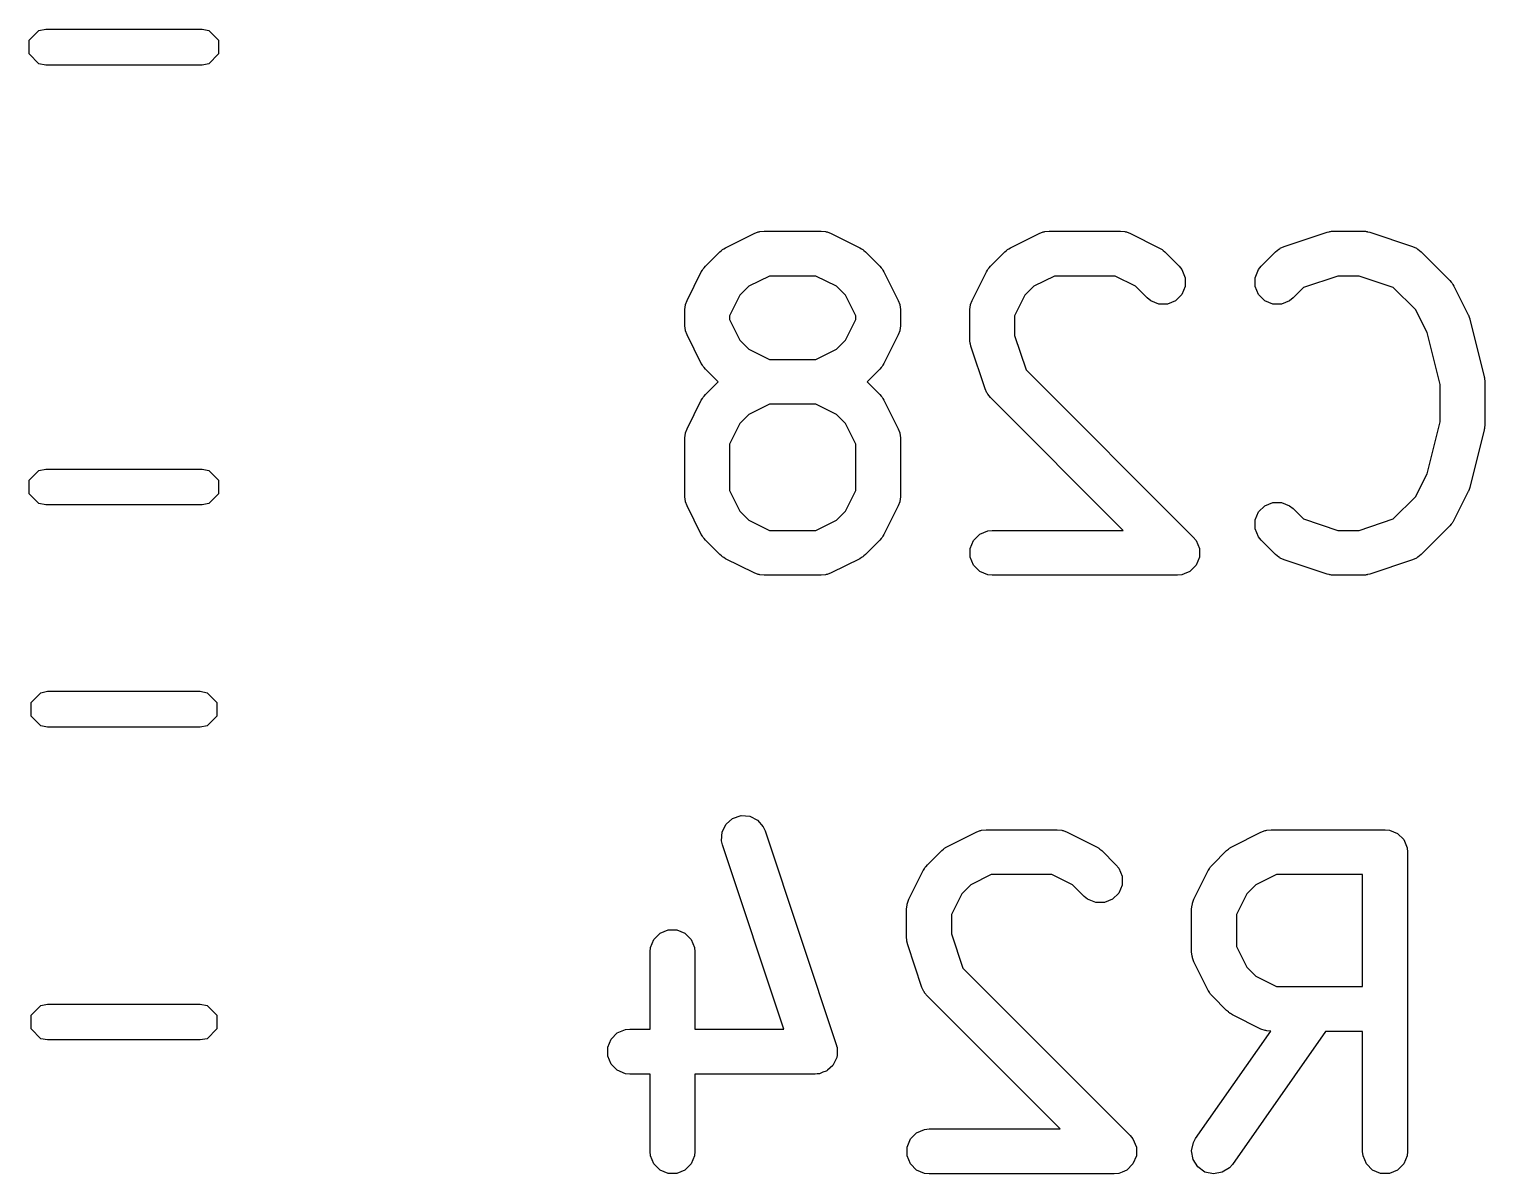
# Model space of a CAD drawing. Header units: inches. Extents: x 1.47 to 5.17, y -6.85 to -1.2.
# Drawn here: x 2.558 to 2.7495, y -6.0211 to -5.8705 of the extents above; entities that cross this region are included whole.
import ezdxf

# ---------------------------------------------------------------- set-up
doc = ezdxf.new("R2010")
doc.units = ezdxf.units.IN
doc.header["$MEASUREMENT"] = 0
doc.layers.add('B.Silkscreen', color=31, linetype='CONTINUOUS', true_color=0xe8b2a7)

msp = doc.modelspace()

# ---------------------------------------------------------------- linework, layer by layer
at = {"layer": 'B.Silkscreen', "linetype": 'CONTINUOUS'}
for p, q in [((2.55797, -5.87193), (2.55924, -5.87065)), ((2.55797, -5.87374), (2.55797, -5.87193)), ((2.55924, -5.87065), (2.56015, -5.87047)), ((2.56015, -5.87047), (2.58072, -5.87047)), ((2.58072, -5.87047), (2.58162, -5.87065)), ((2.58162, -5.87065), (2.5829, -5.87193)), ((2.5829, -5.87193), (2.5829, -5.87374)), ((2.55924, -5.87502), (2.55797, -5.87374)), ((2.5829, -5.87374), (2.58162, -5.87502)), ((2.56015, -5.8752), (2.55924, -5.87502)), ((2.58072, -5.8752), (2.56015, -5.8752)), ((2.58162, -5.87502), (2.58072, -5.8752)), ((2.6496, -5.89923), (2.65335, -5.89735)), ((2.65335, -5.89735), (2.65389, -5.89714)), ((2.65389, -5.89714), (2.65399, -5.89714)), ((2.65399, -5.89714), (2.65409, -5.8971)), ((2.65409, -5.8971), (2.65467, -5.89704)), ((2.65467, -5.89704), (2.66217, -5.89704)), ((2.66217, -5.89704), (2.66274, -5.8971)), ((2.66274, -5.8971), (2.66284, -5.89714)), ((2.66284, -5.89714), (2.66295, -5.89714)), ((2.66295, -5.89714), (2.66349, -5.89735)), ((2.66349, -5.89735), (2.66724, -5.89923)), ((2.68709, -5.89923), (2.69084, -5.89735)), ((2.69084, -5.89735), (2.69138, -5.89714)), ((2.69138, -5.89714), (2.69149, -5.89714)), ((2.69149, -5.89714), (2.69159, -5.8971)), ((2.69159, -5.8971), (2.69216, -5.89704)), ((2.69216, -5.89704), (2.70154, -5.89704)), ((2.70154, -5.89704), (2.70211, -5.8971)), ((2.70211, -5.8971), (2.70221, -5.89714)), ((2.70221, -5.89714), (2.70232, -5.89714)), ((2.70232, -5.89714), (2.70286, -5.89735)), ((2.70286, -5.89735), (2.70661, -5.89923)), ((2.7231, -5.89907), (2.72872, -5.89719)), ((2.72872, -5.89719), (2.72901, -5.89713)), ((2.72901, -5.89713), (2.72908, -5.8971)), ((2.72908, -5.8971), (2.72919, -5.89709)), ((2.72919, -5.89709), (2.72929, -5.89706)), ((2.72929, -5.89706), (2.72937, -5.89707)), ((2.72937, -5.89707), (2.72966, -5.89704)), ((2.72966, -5.89704), (2.73341, -5.89704)), ((2.73341, -5.89704), (2.7337, -5.89707)), ((2.7337, -5.89707), (2.73378, -5.89706)), ((2.73378, -5.89706), (2.73388, -5.89709)), ((2.73388, -5.89709), (2.73398, -5.8971)), ((2.73398, -5.8971), (2.73406, -5.89713)), ((2.73406, -5.89713), (2.73434, -5.89719)), ((2.73434, -5.89719), (2.73997, -5.89907)), ((2.64696, -5.90165), (2.64883, -5.89978)), ((2.64883, -5.89978), (2.64906, -5.89959)), ((2.64906, -5.89959), (2.64911, -5.89953)), ((2.64911, -5.89953), (2.6492, -5.89948)), ((2.6492, -5.89948), (2.64928, -5.89941)), ((2.64928, -5.89941), (2.64935, -5.89938)), ((2.64935, -5.89938), (2.6496, -5.89923)), ((2.66724, -5.89923), (2.66749, -5.89938)), ((2.66749, -5.89938), (2.66756, -5.89941)), ((2.66756, -5.89941), (2.66764, -5.89948)), ((2.66764, -5.89948), (2.66773, -5.89953)), ((2.66773, -5.89953), (2.66778, -5.89959)), ((2.66778, -5.89959), (2.668, -5.89978)), ((2.668, -5.89978), (2.66988, -5.90165)), ((2.68445, -5.90165), (2.68633, -5.89978)), ((2.68633, -5.89978), (2.68655, -5.89959)), ((2.68655, -5.89959), (2.6866, -5.89953)), ((2.6866, -5.89953), (2.68669, -5.89948)), ((2.68669, -5.89948), (2.68677, -5.89941)), ((2.68677, -5.89941), (2.68685, -5.89938)), ((2.68685, -5.89938), (2.68709, -5.89923)), ((2.70661, -5.89923), (2.70686, -5.89938)), ((2.70686, -5.89938), (2.70693, -5.89941)), ((2.70693, -5.89941), (2.70701, -5.89948)), ((2.70701, -5.89948), (2.7071, -5.89953)), ((2.7071, -5.89953), (2.70715, -5.89959)), ((2.70715, -5.89959), (2.70737, -5.89978)), ((2.70737, -5.89978), (2.70925, -5.90165)), ((2.72007, -5.90165), (2.72195, -5.89978)), ((2.72195, -5.89978), (2.72239, -5.89941)), ((2.72239, -5.89941), (2.72249, -5.89937)), ((2.72249, -5.89937), (2.72257, -5.8993)), ((2.72257, -5.8993), (2.7231, -5.89907)), ((2.73997, -5.89907), (2.74049, -5.8993)), ((2.74049, -5.8993), (2.74057, -5.89937)), ((2.74057, -5.89937), (2.74067, -5.89941)), ((2.74067, -5.89941), (2.74112, -5.89978)), ((2.74112, -5.89978), (2.74487, -5.90353)), ((2.64453, -5.90617), (2.6464, -5.90242)), ((2.6464, -5.90242), (2.64656, -5.90217)), ((2.64656, -5.90217), (2.64659, -5.9021)), ((2.64659, -5.9021), (2.64666, -5.90202)), ((2.64666, -5.90202), (2.64671, -5.90193)), ((2.64671, -5.90193), (2.64677, -5.90188)), ((2.64677, -5.90188), (2.64696, -5.90165)), ((2.66988, -5.90165), (2.67007, -5.90188)), ((2.67007, -5.90188), (2.67012, -5.90193)), ((2.67012, -5.90193), (2.67018, -5.90202)), ((2.67018, -5.90202), (2.67025, -5.9021)), ((2.67025, -5.9021), (2.67028, -5.90217)), ((2.67028, -5.90217), (2.67043, -5.90242)), ((2.67043, -5.90242), (2.67231, -5.90617)), ((2.68202, -5.90617), (2.6839, -5.90242)), ((2.6839, -5.90242), (2.68405, -5.90217)), ((2.68405, -5.90217), (2.68408, -5.9021)), ((2.68408, -5.9021), (2.68415, -5.90202)), ((2.68415, -5.90202), (2.68421, -5.90193)), ((2.68421, -5.90193), (2.68427, -5.90188)), ((2.68427, -5.90188), (2.68445, -5.90165)), ((2.70925, -5.90165), (2.70962, -5.9021)), ((2.70962, -5.9021), (2.71006, -5.90317)), ((2.71926, -5.90317), (2.7197, -5.9021)), ((2.7197, -5.9021), (2.72007, -5.90165)), ((2.65267, -5.90429), (2.65147, -5.90549)), ((2.65537, -5.90295), (2.65267, -5.90429)), ((2.66147, -5.90295), (2.65537, -5.90295)), ((2.66417, -5.90429), (2.66147, -5.90295)), ((2.66536, -5.90549), (2.66417, -5.90429)), ((2.69016, -5.90429), (2.68897, -5.90549)), ((2.69286, -5.90295), (2.69016, -5.90429)), ((2.70084, -5.90295), (2.69286, -5.90295)), ((2.70354, -5.90429), (2.70084, -5.90295)), ((2.70507, -5.90583), (2.70354, -5.90429)), ((2.71006, -5.90432), (2.70962, -5.90538)), ((2.71006, -5.90317), (2.71006, -5.90432)), ((2.71926, -5.90432), (2.71926, -5.90317)), ((2.7197, -5.90538), (2.71926, -5.90432)), ((2.72563, -5.90445), (2.72425, -5.90583)), ((2.73014, -5.90295), (2.72563, -5.90445)), ((2.73293, -5.90295), (2.73014, -5.90295)), ((2.73744, -5.90445), (2.73293, -5.90295)), ((2.74036, -5.90737), (2.73744, -5.90445)), ((2.74487, -5.90353), (2.74506, -5.90376)), ((2.74506, -5.90376), (2.74511, -5.90381)), ((2.74511, -5.90381), (2.74517, -5.9039)), ((2.74517, -5.9039), (2.74524, -5.90398)), ((2.74524, -5.90398), (2.74527, -5.90405)), ((2.74527, -5.90405), (2.74542, -5.9043)), ((2.74542, -5.9043), (2.7473, -5.90805)), ((2.64432, -5.90671), (2.64453, -5.90617)), ((2.65147, -5.90549), (2.65012, -5.90819)), ((2.66671, -5.90819), (2.66536, -5.90549)), ((2.67231, -5.90617), (2.67251, -5.90671)), ((2.68182, -5.90671), (2.68202, -5.90617)), ((2.68897, -5.90549), (2.68762, -5.90819)), ((2.70552, -5.9062), (2.70507, -5.90583)), ((2.70659, -5.90664), (2.70552, -5.9062)), ((2.7088, -5.9062), (2.70774, -5.90664)), ((2.70962, -5.90538), (2.7088, -5.9062)), ((2.72052, -5.9062), (2.7197, -5.90538)), ((2.72158, -5.90664), (2.72052, -5.9062)), ((2.7238, -5.9062), (2.72274, -5.90664)), ((2.72425, -5.90583), (2.7238, -5.9062)), ((2.64422, -5.90749), (2.64427, -5.90692)), ((2.64422, -5.90937), (2.64422, -5.90749)), ((2.64427, -5.90692), (2.64431, -5.90682)), ((2.64431, -5.90682), (2.64432, -5.90671)), ((2.65012, -5.90819), (2.65012, -5.90867)), ((2.66671, -5.90867), (2.66671, -5.90819)), ((2.67251, -5.90671), (2.67252, -5.90682)), ((2.67252, -5.90682), (2.67256, -5.90692)), ((2.67256, -5.90692), (2.67262, -5.90749)), ((2.67262, -5.90749), (2.67262, -5.90937)), ((2.68171, -5.90749), (2.68177, -5.90692)), ((2.68171, -5.91124), (2.68171, -5.90749)), ((2.68177, -5.90692), (2.68181, -5.90682)), ((2.68181, -5.90682), (2.68182, -5.90671)), ((2.68762, -5.90819), (2.68762, -5.91076)), ((2.70774, -5.90664), (2.70659, -5.90664)), ((2.72274, -5.90664), (2.72158, -5.90664)), ((2.74187, -5.9104), (2.74036, -5.90737)), ((2.7473, -5.90805), (2.74731, -5.90809)), ((2.74731, -5.90809), (2.74733, -5.90811)), ((2.74733, -5.90811), (2.74741, -5.90835)), ((2.74741, -5.90835), (2.7475, -5.90859)), ((2.64427, -5.90994), (2.64422, -5.90937)), ((2.64431, -5.91004), (2.64427, -5.90994)), ((2.64432, -5.91015), (2.64431, -5.91004)), ((2.64453, -5.91069), (2.64432, -5.91015)), ((2.65012, -5.90867), (2.65147, -5.91137)), ((2.66536, -5.91137), (2.66671, -5.90867)), ((2.67251, -5.91015), (2.67231, -5.91069)), ((2.67252, -5.91004), (2.67251, -5.91015)), ((2.67256, -5.90994), (2.67252, -5.91004)), ((2.67262, -5.90937), (2.67256, -5.90994)), ((2.7475, -5.90859), (2.74751, -5.90861)), ((2.74751, -5.90861), (2.74752, -5.90865)), ((2.74752, -5.90865), (2.7494, -5.91615)), ((2.6464, -5.91444), (2.64453, -5.91069)), ((2.65147, -5.91137), (2.65267, -5.91256)), ((2.66417, -5.91256), (2.66536, -5.91137)), ((2.67231, -5.91069), (2.67043, -5.91444)), ((2.68174, -5.91153), (2.68171, -5.91124)), ((2.68173, -5.91161), (2.68174, -5.91153)), ((2.68176, -5.91171), (2.68173, -5.91161)), ((2.68177, -5.91182), (2.68176, -5.91171)), ((2.6818, -5.91189), (2.68177, -5.91182)), ((2.68186, -5.91218), (2.6818, -5.91189)), ((2.68374, -5.9178), (2.68186, -5.91218)), ((2.68762, -5.91076), (2.68912, -5.91527)), ((2.74358, -5.91723), (2.74187, -5.9104)), ((2.65267, -5.91256), (2.65537, -5.91391)), ((2.65537, -5.91391), (2.66147, -5.91391)), ((2.66147, -5.91391), (2.66417, -5.91256)), ((2.64656, -5.91468), (2.6464, -5.91444)), ((2.64659, -5.91476), (2.64656, -5.91468)), ((2.64666, -5.91484), (2.64659, -5.91476)), ((2.64671, -5.91493), (2.64666, -5.91484)), ((2.64677, -5.91498), (2.64671, -5.91493)), ((2.64696, -5.9152), (2.64677, -5.91498)), ((2.64862, -5.91687), (2.64696, -5.9152)), ((2.66988, -5.9152), (2.66822, -5.91687)), ((2.67007, -5.91498), (2.66988, -5.9152)), ((2.67012, -5.91493), (2.67007, -5.91498)), ((2.67018, -5.91484), (2.67012, -5.91493)), ((2.67025, -5.91476), (2.67018, -5.91484)), ((2.67028, -5.91468), (2.67025, -5.91476)), ((2.67043, -5.91444), (2.67028, -5.91468)), ((2.68912, -5.91527), (2.71112, -5.93728)), ((2.64696, -5.91853), (2.64862, -5.91687)), ((2.66822, -5.91687), (2.66988, -5.91853)), ((2.68397, -5.91833), (2.68374, -5.9178)), ((2.74358, -5.92213), (2.74358, -5.91723)), ((2.7494, -5.91615), (2.74941, -5.91625)), ((2.74941, -5.91625), (2.74943, -5.91629)), ((2.74943, -5.91629), (2.74945, -5.91651)), ((2.74945, -5.91651), (2.74948, -5.91672)), ((2.74948, -5.91672), (2.74947, -5.91677)), ((2.74947, -5.91677), (2.74948, -5.91687)), ((2.74948, -5.91687), (2.74948, -5.92249)), ((2.64453, -5.92304), (2.6464, -5.91929)), ((2.6464, -5.91929), (2.64656, -5.91905)), ((2.64656, -5.91905), (2.64659, -5.91897)), ((2.64659, -5.91897), (2.64666, -5.91889)), ((2.64666, -5.91889), (2.64671, -5.9188)), ((2.64671, -5.9188), (2.64677, -5.91875)), ((2.64677, -5.91875), (2.64696, -5.91853)), ((2.65537, -5.91982), (2.65267, -5.92117)), ((2.66147, -5.91982), (2.65537, -5.91982)), ((2.66417, -5.92117), (2.66147, -5.91982)), ((2.66988, -5.91853), (2.67007, -5.91875)), ((2.67007, -5.91875), (2.67012, -5.9188)), ((2.67012, -5.9188), (2.67018, -5.91889)), ((2.67018, -5.91889), (2.67025, -5.91897)), ((2.67025, -5.91897), (2.67028, -5.91905)), ((2.67028, -5.91905), (2.67043, -5.91929)), ((2.67043, -5.91929), (2.67231, -5.92304)), ((2.68404, -5.91841), (2.68397, -5.91833)), ((2.68408, -5.91851), (2.68404, -5.91841)), ((2.68445, -5.91895), (2.68408, -5.91851)), ((2.70191, -5.93641), (2.68445, -5.91895)), ((2.65267, -5.92117), (2.65147, -5.92236)), ((2.66536, -5.92236), (2.66417, -5.92117)), ((2.64431, -5.92369), (2.64432, -5.92358)), ((2.64432, -5.92358), (2.64453, -5.92304)), ((2.65147, -5.92236), (2.65012, -5.92506)), ((2.66671, -5.92506), (2.66536, -5.92236)), ((2.67231, -5.92304), (2.67251, -5.92358)), ((2.67251, -5.92358), (2.67252, -5.92369)), ((2.74187, -5.92896), (2.74358, -5.92213)), ((2.7494, -5.92321), (2.74752, -5.93071)), ((2.74941, -5.92311), (2.7494, -5.92321)), ((2.74943, -5.92307), (2.74941, -5.92311)), ((2.74945, -5.92285), (2.74943, -5.92307)), ((2.74948, -5.92263), (2.74945, -5.92285)), ((2.74948, -5.92249), (2.74947, -5.92259)), ((2.74947, -5.92259), (2.74948, -5.92263)), ((2.64422, -5.92436), (2.64427, -5.92379)), ((2.64422, -5.93186), (2.64422, -5.92436)), ((2.64427, -5.92379), (2.64431, -5.92369)), ((2.65012, -5.92506), (2.65012, -5.93117)), ((2.66671, -5.93117), (2.66671, -5.92506)), ((2.67252, -5.92369), (2.67256, -5.92379)), ((2.67256, -5.92379), (2.67262, -5.92436)), ((2.67262, -5.92436), (2.67262, -5.93186)), ((2.55797, -5.9298), (2.55924, -5.92853)), ((2.55924, -5.92853), (2.56015, -5.92835)), ((2.56015, -5.92835), (2.58072, -5.92835)), ((2.58072, -5.92835), (2.58162, -5.92853)), ((2.58162, -5.92853), (2.5829, -5.9298)), ((2.74036, -5.93199), (2.74187, -5.92896)), ((2.55797, -5.93161), (2.55797, -5.9298)), ((2.5829, -5.9298), (2.5829, -5.93161)), ((2.65012, -5.93117), (2.65147, -5.93386)), ((2.66536, -5.93386), (2.66671, -5.93117)), ((2.7473, -5.93131), (2.74542, -5.93506)), ((2.74731, -5.93127), (2.7473, -5.93131)), ((2.74733, -5.93125), (2.74731, -5.93127)), ((2.74741, -5.93101), (2.74733, -5.93125)), ((2.7475, -5.93077), (2.74741, -5.93101)), ((2.74751, -5.93075), (2.7475, -5.93077)), ((2.74752, -5.93071), (2.74751, -5.93075)), ((2.55924, -5.93289), (2.55797, -5.93161)), ((2.56015, -5.93307), (2.55924, -5.93289)), ((2.58072, -5.93307), (2.56015, -5.93307)), ((2.58162, -5.93289), (2.58072, -5.93307)), ((2.5829, -5.93161), (2.58162, -5.93289)), ((2.64427, -5.93244), (2.64422, -5.93186)), ((2.64431, -5.93254), (2.64427, -5.93244)), ((2.64432, -5.93264), (2.64431, -5.93254)), ((2.64453, -5.93318), (2.64432, -5.93264)), ((2.6464, -5.93693), (2.64453, -5.93318)), ((2.67231, -5.93318), (2.67043, -5.93693)), ((2.67251, -5.93264), (2.67231, -5.93318)), ((2.67252, -5.93254), (2.67251, -5.93264)), ((2.67256, -5.93244), (2.67252, -5.93254)), ((2.67262, -5.93186), (2.67256, -5.93244)), ((2.7197, -5.93397), (2.72052, -5.93316)), ((2.72052, -5.93316), (2.72158, -5.93272)), ((2.72158, -5.93272), (2.72274, -5.93272)), ((2.72274, -5.93272), (2.7238, -5.93316)), ((2.7238, -5.93316), (2.72425, -5.93353)), ((2.73744, -5.93491), (2.74036, -5.93199)), ((2.65147, -5.93386), (2.65267, -5.93506)), ((2.65267, -5.93506), (2.65537, -5.93641)), ((2.66147, -5.93641), (2.66417, -5.93506)), ((2.66417, -5.93506), (2.66536, -5.93386)), ((2.71926, -5.93504), (2.7197, -5.93397)), ((2.71926, -5.93619), (2.71926, -5.93504)), ((2.72425, -5.93353), (2.72563, -5.93491)), ((2.72563, -5.93491), (2.73014, -5.93641)), ((2.73293, -5.93641), (2.73744, -5.93491)), ((2.74542, -5.93506), (2.74527, -5.93531)), ((2.64656, -5.93718), (2.6464, -5.93693)), ((2.65537, -5.93641), (2.66147, -5.93641)), ((2.67043, -5.93693), (2.67028, -5.93718)), ((2.68221, -5.93772), (2.68302, -5.93691)), ((2.68302, -5.93691), (2.68409, -5.93647)), ((2.68409, -5.93647), (2.68466, -5.93641)), ((2.68466, -5.93641), (2.70191, -5.93641)), ((2.7197, -5.93725), (2.71926, -5.93619)), ((2.73014, -5.93641), (2.73293, -5.93641)), ((2.74487, -5.93583), (2.74112, -5.93958)), ((2.74506, -5.9356), (2.74487, -5.93583)), ((2.74511, -5.93555), (2.74506, -5.9356)), ((2.74517, -5.93546), (2.74511, -5.93555)), ((2.74524, -5.93538), (2.74517, -5.93546)), ((2.74527, -5.93531), (2.74524, -5.93538)), ((2.64659, -5.93725), (2.64656, -5.93718)), ((2.64666, -5.93733), (2.64659, -5.93725)), ((2.64671, -5.93742), (2.64666, -5.93733)), ((2.64677, -5.93747), (2.64671, -5.93742)), ((2.64696, -5.9377), (2.64677, -5.93747)), ((2.64883, -5.93958), (2.64696, -5.9377)), ((2.66988, -5.9377), (2.668, -5.93958)), ((2.67007, -5.93747), (2.66988, -5.9377)), ((2.67012, -5.93742), (2.67007, -5.93747)), ((2.67018, -5.93733), (2.67012, -5.93742)), ((2.67025, -5.93725), (2.67018, -5.93733)), ((2.67028, -5.93718), (2.67025, -5.93725)), ((2.68177, -5.93879), (2.68221, -5.93772)), ((2.68177, -5.93994), (2.68177, -5.93879)), ((2.71112, -5.93728), (2.71149, -5.93772)), ((2.71149, -5.93772), (2.71193, -5.93879)), ((2.71193, -5.93879), (2.71193, -5.93994)), ((2.72007, -5.9377), (2.7197, -5.93725)), ((2.72195, -5.93958), (2.72007, -5.9377)), ((2.64906, -5.93976), (2.64883, -5.93958)), ((2.64911, -5.93982), (2.64906, -5.93976)), ((2.6492, -5.93988), (2.64911, -5.93982)), ((2.64928, -5.93994), (2.6492, -5.93988)), ((2.64935, -5.93997), (2.64928, -5.93994)), ((2.6496, -5.94013), (2.64935, -5.93997)), ((2.65335, -5.942), (2.6496, -5.94013)), ((2.66724, -5.94013), (2.66349, -5.942)), ((2.66749, -5.93997), (2.66724, -5.94013)), ((2.66756, -5.93994), (2.66749, -5.93997)), ((2.66764, -5.93988), (2.66756, -5.93994)), ((2.66773, -5.93982), (2.66764, -5.93988)), ((2.66778, -5.93976), (2.66773, -5.93982)), ((2.668, -5.93958), (2.66778, -5.93976)), ((2.68221, -5.941), (2.68177, -5.93994)), ((2.71193, -5.93994), (2.71149, -5.941)), ((2.72239, -5.93994), (2.72195, -5.93958)), ((2.72249, -5.93998), (2.72239, -5.93994)), ((2.72257, -5.94005), (2.72249, -5.93998)), ((2.7231, -5.94029), (2.72257, -5.94005)), ((2.72872, -5.94216), (2.7231, -5.94029)), ((2.73997, -5.94029), (2.73434, -5.94216)), ((2.74049, -5.94005), (2.73997, -5.94029)), ((2.74057, -5.93998), (2.74049, -5.94005)), ((2.74067, -5.93994), (2.74057, -5.93998)), ((2.74112, -5.93958), (2.74067, -5.93994)), ((2.65389, -5.94221), (2.65335, -5.942)), ((2.65399, -5.94222), (2.65389, -5.94221)), ((2.65409, -5.94226), (2.65399, -5.94222)), ((2.65467, -5.94232), (2.65409, -5.94226)), ((2.66217, -5.94232), (2.65467, -5.94232)), ((2.66274, -5.94226), (2.66217, -5.94232)), ((2.66284, -5.94222), (2.66274, -5.94226)), ((2.66295, -5.94221), (2.66284, -5.94222)), ((2.66349, -5.942), (2.66295, -5.94221)), ((2.68302, -5.94182), (2.68221, -5.941)), ((2.68409, -5.94226), (2.68302, -5.94182)), ((2.68466, -5.94232), (2.68409, -5.94226)), ((2.70904, -5.94232), (2.68466, -5.94232)), ((2.70961, -5.94226), (2.70904, -5.94232)), ((2.70992, -5.94213), (2.70961, -5.94226)), ((2.71068, -5.94182), (2.70992, -5.94213)), ((2.71149, -5.941), (2.71068, -5.94182)), ((2.72901, -5.94223), (2.72872, -5.94216)), ((2.72908, -5.94226), (2.72901, -5.94223)), ((2.72919, -5.94227), (2.72908, -5.94226)), ((2.72929, -5.94229), (2.72919, -5.94227)), ((2.72937, -5.94229), (2.72929, -5.94229)), ((2.72966, -5.94232), (2.72937, -5.94229)), ((2.73341, -5.94232), (2.72966, -5.94232)), ((2.7337, -5.94229), (2.73341, -5.94232)), ((2.73378, -5.94229), (2.7337, -5.94229)), ((2.73388, -5.94227), (2.73378, -5.94229)), ((2.73398, -5.94226), (2.73388, -5.94227)), ((2.73406, -5.94223), (2.73398, -5.94226)), ((2.73434, -5.94216), (2.73406, -5.94223)), ((2.55822, -5.95904), (2.5595, -5.95776)), ((2.5595, -5.95776), (2.5604, -5.95758)), ((2.5604, -5.95758), (2.58046, -5.95758)), ((2.58046, -5.95758), (2.58137, -5.95776)), ((2.58137, -5.95776), (2.58264, -5.95904)), ((2.55822, -5.96084), (2.55822, -5.95904)), ((2.58264, -5.95904), (2.58264, -5.96084)), ((2.5595, -5.96212), (2.55822, -5.96084)), ((2.58264, -5.96084), (2.58137, -5.96212)), ((2.5604, -5.9623), (2.5595, -5.96212)), ((2.58046, -5.9623), (2.5604, -5.9623)), ((2.58137, -5.96212), (2.58046, -5.9623)), ((2.64914, -5.97608), (2.64965, -5.97505)), ((2.64965, -5.97505), (2.65052, -5.97429)), ((2.65052, -5.97429), (2.65162, -5.97393)), ((2.65162, -5.97393), (2.65277, -5.97401)), ((2.65277, -5.97401), (2.6538, -5.97453)), ((2.6538, -5.97453), (2.65455, -5.9754)), ((2.65455, -5.9754), (2.65479, -5.97592)), ((2.64906, -5.97723), (2.64914, -5.97608)), ((2.64918, -5.97779), (2.64906, -5.97723)), ((2.65479, -5.97592), (2.66416, -6.00405)), ((2.67879, -5.97797), (2.68254, -5.97609)), ((2.68254, -5.97609), (2.68308, -5.97589)), ((2.68308, -5.97589), (2.68318, -5.97588)), ((2.68318, -5.97588), (2.68328, -5.97584)), ((2.68328, -5.97584), (2.68386, -5.97578)), ((2.68386, -5.97578), (2.69323, -5.97578)), ((2.69323, -5.97578), (2.69381, -5.97584)), ((2.69381, -5.97584), (2.6939, -5.97588)), ((2.6939, -5.97588), (2.69401, -5.97589)), ((2.69401, -5.97589), (2.69455, -5.97609)), ((2.69455, -5.97609), (2.6983, -5.97797)), ((2.71628, -5.97797), (2.72003, -5.97609)), ((2.72003, -5.97609), (2.72057, -5.97589)), ((2.72057, -5.97589), (2.72068, -5.97588)), ((2.72068, -5.97588), (2.72078, -5.97584)), ((2.72078, -5.97584), (2.72135, -5.97578)), ((2.72135, -5.97578), (2.73635, -5.97578)), ((2.73635, -5.97578), (2.73693, -5.97584)), ((2.73693, -5.97584), (2.73799, -5.97628)), ((2.73799, -5.97628), (2.7388, -5.97709)), ((2.7388, -5.97709), (2.73925, -5.97816)), ((2.65726, -6.00203), (2.64918, -5.97779)), ((2.67614, -5.98039), (2.67802, -5.97852)), ((2.67802, -5.97852), (2.67825, -5.97833)), ((2.67825, -5.97833), (2.6783, -5.97828)), ((2.6783, -5.97828), (2.67839, -5.97822)), ((2.67839, -5.97822), (2.67847, -5.97815)), ((2.67847, -5.97815), (2.67854, -5.97812)), ((2.67854, -5.97812), (2.67879, -5.97797)), ((2.6983, -5.97797), (2.69855, -5.97812)), ((2.69855, -5.97812), (2.69862, -5.97815)), ((2.69862, -5.97815), (2.6987, -5.97822)), ((2.6987, -5.97822), (2.69879, -5.97828)), ((2.69879, -5.97828), (2.69884, -5.97833)), ((2.69884, -5.97833), (2.69907, -5.97852)), ((2.69907, -5.97852), (2.70094, -5.98039)), ((2.71364, -5.98039), (2.71551, -5.97852)), ((2.71551, -5.97852), (2.71574, -5.97833)), ((2.71574, -5.97833), (2.71579, -5.97828)), ((2.71579, -5.97828), (2.71588, -5.97822)), ((2.71588, -5.97822), (2.71596, -5.97815)), ((2.71596, -5.97815), (2.71603, -5.97812)), ((2.71603, -5.97812), (2.71628, -5.97797)), ((2.73925, -5.97816), (2.7393, -5.97873)), ((2.7393, -5.97873), (2.7393, -6.0181)), ((2.67559, -5.98116), (2.67575, -5.98091)), ((2.67575, -5.98091), (2.67578, -5.98084)), ((2.67578, -5.98084), (2.67584, -5.98076)), ((2.67584, -5.98076), (2.6759, -5.98067)), ((2.6759, -5.98067), (2.67596, -5.98062)), ((2.67596, -5.98062), (2.67614, -5.98039)), ((2.70094, -5.98039), (2.70131, -5.98084)), ((2.70131, -5.98084), (2.70175, -5.98191)), ((2.71309, -5.98116), (2.71324, -5.98091)), ((2.71324, -5.98091), (2.71327, -5.98084)), ((2.71327, -5.98084), (2.71334, -5.98076)), ((2.71334, -5.98076), (2.71339, -5.98067)), ((2.71339, -5.98067), (2.71345, -5.98062)), ((2.71345, -5.98062), (2.71364, -5.98039)), ((2.67372, -5.98491), (2.67559, -5.98116)), ((2.68186, -5.98303), (2.68066, -5.98423)), ((2.68455, -5.98169), (2.68186, -5.98303)), ((2.69253, -5.98169), (2.68455, -5.98169)), ((2.69523, -5.98303), (2.69253, -5.98169)), ((2.69677, -5.98457), (2.69523, -5.98303)), ((2.70175, -5.98306), (2.70131, -5.98412)), ((2.70175, -5.98191), (2.70175, -5.98306)), ((2.71121, -5.98491), (2.71309, -5.98116)), ((2.71935, -5.98303), (2.71815, -5.98423)), ((2.72205, -5.98169), (2.71935, -5.98303)), ((2.7334, -5.98169), (2.72205, -5.98169)), ((2.7334, -5.9964), (2.7334, -5.98169)), ((2.67351, -5.98545), (2.67372, -5.98491)), ((2.68066, -5.98423), (2.67931, -5.98693)), ((2.69721, -5.98494), (2.69677, -5.98457)), ((2.69828, -5.98538), (2.69721, -5.98494)), ((2.70049, -5.98494), (2.69943, -5.98538)), ((2.70131, -5.98412), (2.70049, -5.98494)), ((2.711, -5.98545), (2.71121, -5.98491)), ((2.71815, -5.98423), (2.71681, -5.98693)), ((2.6734, -5.98623), (2.67346, -5.98566)), ((2.6734, -5.98998), (2.6734, -5.98623)), ((2.67346, -5.98566), (2.6735, -5.98556)), ((2.6735, -5.98556), (2.67351, -5.98545)), ((2.69943, -5.98538), (2.69828, -5.98538)), ((2.7109, -5.98623), (2.71096, -5.98566)), ((2.7109, -5.99186), (2.7109, -5.98623)), ((2.71096, -5.98566), (2.711, -5.98556)), ((2.711, -5.98556), (2.711, -5.98545)), ((2.67931, -5.98693), (2.67931, -5.9895)), ((2.71681, -5.98693), (2.71681, -5.99116)), ((2.63972, -5.99128), (2.64016, -5.99022)), ((2.64016, -5.99022), (2.64097, -5.9894)), ((2.64097, -5.9894), (2.64204, -5.98896)), ((2.64204, -5.98896), (2.64319, -5.98896)), ((2.64319, -5.98896), (2.64425, -5.9894)), ((2.64425, -5.9894), (2.64507, -5.99022)), ((2.64507, -5.99022), (2.64551, -5.99128)), ((2.67343, -5.99027), (2.6734, -5.98998)), ((2.67343, -5.99035), (2.67343, -5.99027)), ((2.67345, -5.99045), (2.67343, -5.99035)), ((2.67346, -5.99056), (2.67345, -5.99045)), ((2.67349, -5.99063), (2.67346, -5.99056)), ((2.67356, -5.99092), (2.67349, -5.99063)), ((2.67931, -5.9895), (2.68081, -5.99401)), ((2.63966, -5.99186), (2.63972, -5.99128)), ((2.63966, -6.00203), (2.63966, -5.99186)), ((2.64551, -5.99128), (2.64556, -5.99186)), ((2.64556, -5.99186), (2.64556, -6.00203)), ((2.67543, -5.99654), (2.67356, -5.99092)), ((2.71096, -5.99243), (2.7109, -5.99186)), ((2.711, -5.99253), (2.71096, -5.99243)), ((2.711, -5.99264), (2.711, -5.99253)), ((2.71121, -5.99318), (2.711, -5.99264)), ((2.71681, -5.99116), (2.71815, -5.99386)), ((2.68081, -5.99401), (2.70282, -6.01602)), ((2.71309, -5.99693), (2.71121, -5.99318)), ((2.71815, -5.99386), (2.71935, -5.99505)), ((2.71935, -5.99505), (2.72205, -5.9964)), ((2.72205, -5.9964), (2.7334, -5.9964)), ((2.67567, -5.99707), (2.67543, -5.99654)), ((2.67574, -5.99715), (2.67567, -5.99707)), ((2.67578, -5.99725), (2.67574, -5.99715)), ((2.67614, -5.99769), (2.67578, -5.99725)), ((2.6936, -6.01515), (2.67614, -5.99769)), ((2.71324, -5.99717), (2.71309, -5.99693)), ((2.71327, -5.99725), (2.71324, -5.99717)), ((2.71334, -5.99733), (2.71327, -5.99725)), ((2.71339, -5.99742), (2.71334, -5.99733)), ((2.71345, -5.99747), (2.71339, -5.99742)), ((2.71364, -5.99769), (2.71345, -5.99747)), ((2.71551, -5.99957), (2.71364, -5.99769)), ((2.55822, -6.00018), (2.5595, -5.9989)), ((2.55822, -6.00199), (2.55822, -6.00018)), ((2.5595, -5.9989), (2.5604, -5.99872)), ((2.5604, -5.99872), (2.58046, -5.99872)), ((2.58046, -5.99872), (2.58137, -5.9989)), ((2.58137, -5.9989), (2.58264, -6.00018)), ((2.58264, -6.00018), (2.58264, -6.00199)), ((2.71574, -5.99975), (2.71551, -5.99957)), ((2.71579, -5.99981), (2.71574, -5.99975)), ((2.71588, -5.99987), (2.71579, -5.99981)), ((2.71596, -5.99994), (2.71588, -5.99987)), ((2.71603, -5.99997), (2.71596, -5.99994)), ((2.71628, -6.00012), (2.71603, -5.99997)), ((2.72003, -6.002), (2.71628, -6.00012)), ((2.5595, -6.00327), (2.55822, -6.00199)), ((2.58264, -6.00199), (2.58137, -6.00327)), ((2.63535, -6.00252), (2.63641, -6.00208)), ((2.63641, -6.00208), (2.63699, -6.00203)), ((2.63699, -6.00203), (2.63966, -6.00203)), ((2.64556, -6.00203), (2.65726, -6.00203)), ((2.72057, -6.0022), (2.72003, -6.002)), ((2.72068, -6.00221), (2.72057, -6.0022)), ((2.72078, -6.00225), (2.72068, -6.00221)), ((2.5604, -6.00344), (2.5595, -6.00327)), ((2.58046, -6.00344), (2.5604, -6.00344)), ((2.58137, -6.00327), (2.58046, -6.00344)), ((2.63409, -6.0044), (2.63453, -6.00334)), ((2.63453, -6.00334), (2.63535, -6.00252)), ((2.66416, -6.00405), (2.66423, -6.00433)), ((2.71143, -6.01641), (2.72131, -6.0023)), ((2.72851, -6.00231), (2.71627, -6.0198)), ((2.72131, -6.0023), (2.72078, -6.00225)), ((2.7334, -6.00231), (2.72851, -6.00231)), ((2.7334, -6.0181), (2.7334, -6.00231)), ((2.63409, -6.00556), (2.63409, -6.0044)), ((2.63453, -6.00662), (2.63409, -6.00556)), ((2.66421, -6.00576), (2.664, -6.00618)), ((2.66426, -6.00556), (2.66421, -6.00565)), ((2.66421, -6.00565), (2.66421, -6.00576)), ((2.66423, -6.00433), (2.66426, -6.0044)), ((2.66426, -6.0044), (2.66426, -6.00446)), ((2.66426, -6.00446), (2.66429, -6.00461)), ((2.66429, -6.00461), (2.66426, -6.00508)), ((2.66426, -6.00508), (2.66426, -6.00556)), ((2.63535, -6.00743), (2.63453, -6.00662)), ((2.63641, -6.00788), (2.63535, -6.00743)), ((2.63699, -6.00793), (2.63641, -6.00788)), ((2.63966, -6.00793), (2.63699, -6.00793)), ((2.63966, -6.0181), (2.63966, -6.00793)), ((2.66136, -6.00793), (2.64556, -6.00793)), ((2.64556, -6.00793), (2.64556, -6.0181)), ((2.66165, -6.0079), (2.66136, -6.00793)), ((2.66173, -6.00791), (2.66165, -6.0079)), ((2.66178, -6.00789), (2.66173, -6.00791)), ((2.66194, -6.00788), (2.66178, -6.00789)), ((2.66237, -6.00769), (2.66194, -6.00788)), ((2.66282, -6.00754), (2.66237, -6.00769)), ((2.6629, -6.00748), (2.66282, -6.00754)), ((2.663, -6.00743), (2.6629, -6.00748)), ((2.66333, -6.0071), (2.663, -6.00743)), ((2.66369, -6.00679), (2.66333, -6.0071)), ((2.66374, -6.0067), (2.66369, -6.00679)), ((2.66381, -6.00662), (2.66374, -6.0067)), ((2.664, -6.00618), (2.66381, -6.00662)), ((2.67472, -6.01565), (2.67578, -6.01521)), ((2.67578, -6.01521), (2.67636, -6.01515)), ((2.67636, -6.01515), (2.6936, -6.01515)), ((2.67346, -6.01753), (2.6739, -6.01646)), ((2.67346, -6.01868), (2.67346, -6.01753)), ((2.6739, -6.01646), (2.67472, -6.01565)), ((2.70282, -6.01602), (2.70318, -6.01646)), ((2.70318, -6.01646), (2.70363, -6.01753)), ((2.70363, -6.01753), (2.70363, -6.01868)), ((2.7109, -6.01804), (2.71115, -6.01691)), ((2.71115, -6.01691), (2.71143, -6.01641)), ((2.63972, -6.01868), (2.63966, -6.0181)), ((2.64016, -6.01974), (2.63972, -6.01868)), ((2.64551, -6.01868), (2.64507, -6.01974)), ((2.64556, -6.0181), (2.64551, -6.01868)), ((2.6739, -6.01974), (2.67346, -6.01868)), ((2.70363, -6.01868), (2.70318, -6.01974)), ((2.7111, -6.01917), (2.7109, -6.01804)), ((2.71172, -6.02015), (2.7111, -6.01917)), ((2.73345, -6.01868), (2.7334, -6.0181)), ((2.73389, -6.01974), (2.73345, -6.01868)), ((2.73925, -6.01868), (2.7388, -6.01974)), ((2.7393, -6.0181), (2.73925, -6.01868)), ((2.64097, -6.02056), (2.64016, -6.01974)), ((2.64204, -6.021), (2.64097, -6.02056)), ((2.64319, -6.021), (2.64204, -6.021)), ((2.64425, -6.02056), (2.64319, -6.021)), ((2.64507, -6.01974), (2.64425, -6.02056)), ((2.67472, -6.02056), (2.6739, -6.01974)), ((2.67578, -6.021), (2.67472, -6.02056)), ((2.67636, -6.02106), (2.67578, -6.021)), ((2.70073, -6.02106), (2.67636, -6.02106)), ((2.70131, -6.021), (2.70073, -6.02106)), ((2.70177, -6.02081), (2.70131, -6.021)), ((2.70237, -6.02056), (2.70177, -6.02081)), ((2.70318, -6.01974), (2.70237, -6.02056)), ((2.71266, -6.02081), (2.71172, -6.02015)), ((2.71379, -6.02106), (2.71266, -6.02081)), ((2.71492, -6.02085), (2.71379, -6.02106)), ((2.71589, -6.02024), (2.71492, -6.02085)), ((2.71627, -6.0198), (2.71589, -6.02024)), ((2.73471, -6.02056), (2.73389, -6.01974)), ((2.73577, -6.021), (2.73471, -6.02056)), ((2.73693, -6.021), (2.73577, -6.021)), ((2.73799, -6.02056), (2.73693, -6.021)), ((2.7388, -6.01974), (2.73799, -6.02056))]:
    msp.add_line(p, q, dxfattribs=at)

doc.saveas('drawing.dxf')
